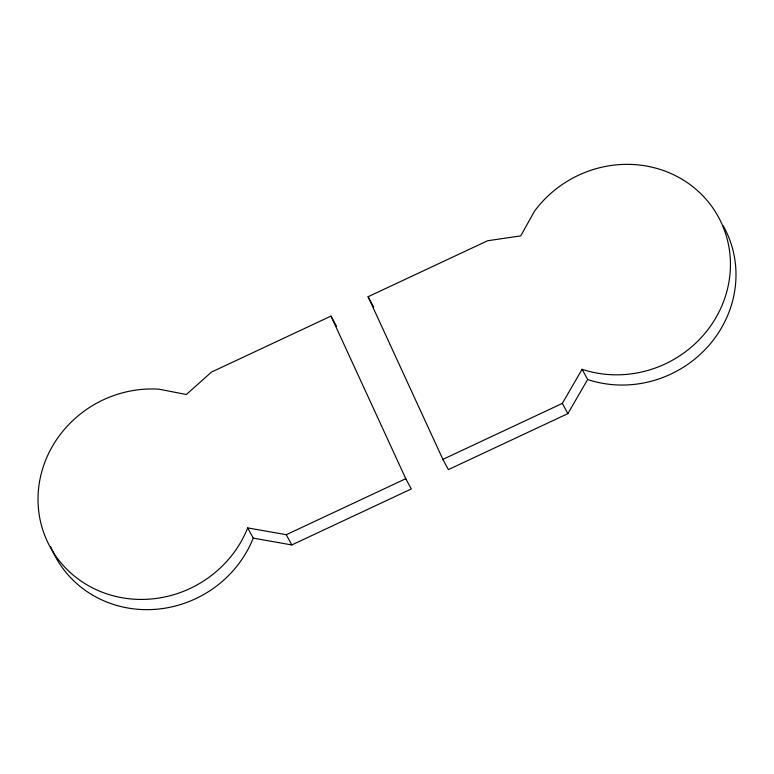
<?xml version="1.0" encoding="UTF-8"?>
<svg xmlns="http://www.w3.org/2000/svg" width="774" height="774" viewBox="0 0 774 774"><rect width="100%" height="100%" fill="white"/><g stroke="black" fill="none" stroke-linecap="round" stroke-linejoin="round"><path stroke-width="1.16" d="M723.206 225.824A109.985 103.803 -28.5 0 1 708.481 345.92A109.985 103.803 -28.5 0 1 587.64 379.502L567.874 413.626L448.388 469.605L442.834 459.379L562.33 403.409L582.087 369.285A109.985 103.803 -28.5 0 0 719.056 311.874A109.985 103.803 -28.5 0 0 678.527 177.265A109.985 103.803 -28.5 0 0 534.495 211.215L520.757 235.867L487.572 240.762L368.076 296.742L443.183 460.017M336.545 326.318L330.991 316.092L211.495 372.071L186.36 394.498L158.854 389.167A109.985 103.803 -28.5 0 0 40.18 478.293A109.985 103.803 -28.5 0 0 115.829 596.444A109.985 103.803 -28.5 0 0 247.69 527.916L286.254 534.708L405.75 478.729L411.304 488.955L291.808 544.935L253.243 538.133A109.985 103.803 -28.5 0 1 151.665 609.554A109.985 103.803 -28.5 0 1 50.736 546.744M582.087 369.285L587.64 379.502M562.33 403.409L567.874 413.626M368.076 296.742L373.629 306.968M286.254 534.708L291.808 544.935M247.69 527.916L253.243 538.133M330.991 316.092L406.098 479.367"/></g></svg>
